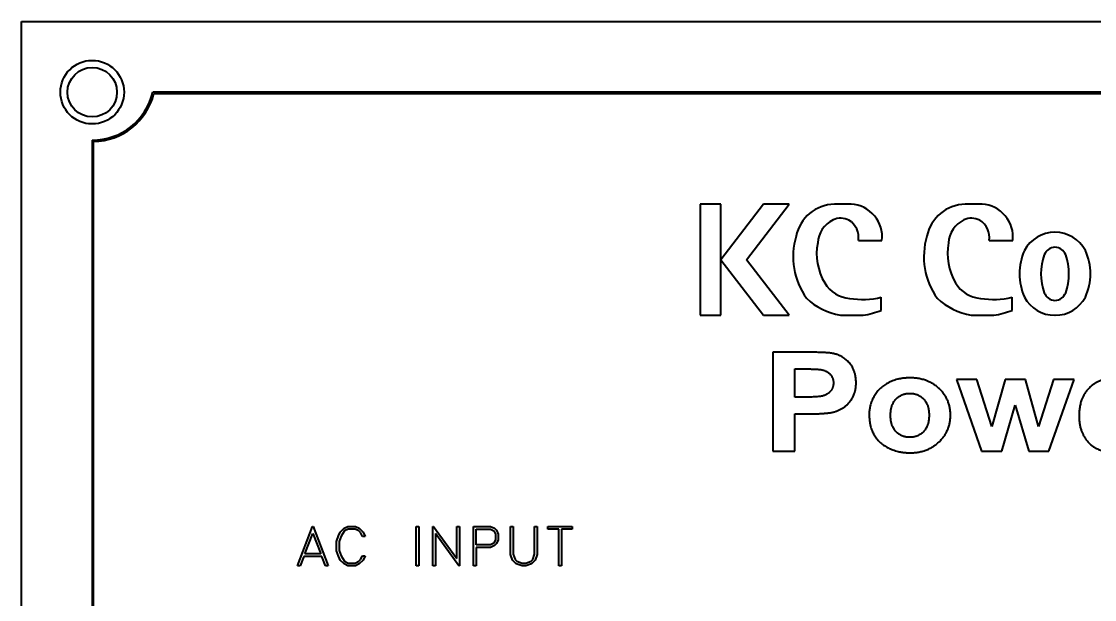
# Model space of a CAD drawing. Header units: millimetres. Extents: x 0 to 5945, y 0 to 4205.
# Drawn here: x 1763.9 to 1839.7, y 1379.5 to 1420.4 of the extents above; entities that cross this region are included whole.
import ezdxf

# ---------------------------------------------------------------- set-up
doc = ezdxf.new("R2010")
doc.units = ezdxf.units.MM
doc.header["$LTSCALE"] = 5
doc.layers.add('가시적인 것(ISO)', color=3, linetype='Continuous', lineweight=40)

msp = doc.modelspace()

# ---------------------------------------------------------------- linework, layer by layer
at = {"layer": '가시적인 것(ISO)'}
for p, q in [((1763.876, 1420.394), (1923.876, 1420.394)), ((1763.876, 1300.394), (1763.876, 1420.394)), ((1914.868, 1415.394), (1773.156, 1415.394)), ((1773.235, 1415.294), (1914.79, 1415.294)), ((1768.876, 1411.999), (1768.876, 1308.789)), ((1768.976, 1308.888), (1768.976, 1411.901)), ((1813.304, 1407.476), (1811.838, 1407.476)), ((1811.838, 1407.476), (1811.838, 1399.618)), ((1813.304, 1403.547), (1813.304, 1407.476)), ((1816.327, 1407.476), (1813.304, 1403.547)), ((1815.115, 1403.547), (1818.137, 1407.476)), ((1818.137, 1407.476), (1816.327, 1407.476)), ((1822.527, 1407.476), (1821.339, 1407.476)), ((1831.772, 1407.476), (1830.584, 1407.476)), ((1823.027, 1404.904), (1824.697, 1404.904)), ((1832.273, 1404.904), (1833.942, 1404.904)), ((1813.304, 1399.618), (1813.304, 1403.547)), ((1813.304, 1403.547), (1816.327, 1399.618)), ((1818.137, 1399.618), (1815.115, 1403.547)), ((1824.648, 1399.967), (1824.648, 1400.899)), ((1833.894, 1399.967), (1833.894, 1400.899)), ((1811.838, 1399.618), (1813.304, 1399.618)), ((1816.327, 1399.618), (1818.137, 1399.618)), ((1821.758, 1399.618), (1823.366, 1399.618)), ((1831.004, 1399.618), (1832.611, 1399.618)), ((1836.911, 1399.618), (1836.931, 1399.618)), ((1819.465, 1397.007), (1816.973, 1397.007)), ((1816.973, 1397.007), (1816.973, 1390.007)), ((1818.526, 1395.823), (1819.278, 1395.823)), ((1818.526, 1393.833), (1818.526, 1395.823)), ((1831.405, 1395.081), (1829.97, 1395.081)), ((1829.97, 1395.081), (1831.736, 1390.007)), ((1832.451, 1391.757), (1831.405, 1395.081)), ((1833.412, 1395.081), (1832.451, 1391.757)), ((1834.831, 1395.081), (1833.412, 1395.081)), ((1835.764, 1391.757), (1834.831, 1395.081)), ((1836.826, 1395.081), (1835.764, 1391.757)), ((1836.49, 1390.007), (1838.283, 1395.081)), ((1838.283, 1395.081), (1836.826, 1395.081)), ((1819.374, 1393.833), (1818.526, 1393.833)), ((1833.166, 1390.007), (1834.116, 1393.272)), ((1834.116, 1393.272), (1835.076, 1390.007)), ((1818.526, 1392.648), (1819.54, 1392.648)), ((1818.526, 1390.007), (1818.526, 1392.648)), ((1816.973, 1390.007), (1818.526, 1390.007)), ((1831.736, 1390.007), (1833.166, 1390.007)), ((1835.076, 1390.007), (1836.49, 1390.007)), ((1783.387, 1381.909), (1784.451, 1384.692)), ((1783.907, 1382.745), (1784.469, 1384.19)), ((1784.451, 1384.692), (1784.49, 1384.692)), ((1784.469, 1384.19), (1785.031, 1382.745)), ((1784.49, 1384.692), (1785.551, 1381.909)), ((1786.281, 1384.024), (1786.41, 1384.293)), ((1786.41, 1384.293), (1786.677, 1384.557)), ((1786.713, 1384.381), (1786.462, 1383.998)), ((1786.677, 1384.557), (1786.946, 1384.692)), ((1786.962, 1384.503), (1786.713, 1384.381)), ((1786.946, 1384.692), (1787.479, 1384.692)), ((1787.466, 1384.503), (1786.962, 1384.503)), ((1787.712, 1384.376), (1787.466, 1384.503)), ((1787.479, 1384.692), (1787.751, 1384.557)), ((1787.837, 1384.254), (1787.712, 1384.376)), ((1787.751, 1384.557), (1788.018, 1384.291)), ((1787.974, 1383.983), (1787.837, 1384.254)), ((1788.018, 1384.291), (1788.171, 1383.983)), ((1791.769, 1384.692), (1791.958, 1384.692)), ((1791.769, 1381.909), (1791.769, 1384.692)), ((1791.958, 1384.692), (1791.958, 1381.909)), ((1792.959, 1384.692), (1793.003, 1384.692)), ((1792.959, 1381.909), (1792.959, 1384.692)), ((1793.003, 1384.692), (1794.647, 1382.422)), ((1793.148, 1384.179), (1793.148, 1381.909)), ((1794.792, 1381.909), (1793.148, 1384.179)), ((1794.647, 1384.692), (1794.836, 1384.692)), ((1794.647, 1382.422), (1794.647, 1384.692)), ((1794.836, 1384.692), (1794.836, 1381.909)), ((1795.835, 1384.692), (1797.039, 1384.692)), ((1795.835, 1381.909), (1795.835, 1384.692)), ((1796.024, 1384.503), (1797.023, 1384.503)), ((1796.024, 1383.395), (1796.024, 1384.503)), ((1797.023, 1384.503), (1797.269, 1384.381)), ((1797.039, 1384.692), (1797.31, 1384.557)), ((1797.269, 1384.381), (1797.391, 1384.135)), ((1797.31, 1384.557), (1797.448, 1384.423)), ((1797.448, 1384.423), (1797.58, 1384.151)), ((1797.58, 1384.151), (1797.58, 1383.747)), ((1798.449, 1384.692), (1798.638, 1384.692)), ((1798.449, 1382.712), (1798.449, 1384.692)), ((1798.638, 1384.692), (1798.638, 1382.722)), ((1800.137, 1384.692), (1800.326, 1384.692)), ((1800.137, 1382.722), (1800.137, 1384.692)), ((1800.326, 1384.692), (1800.326, 1382.712)), ((1801.069, 1384.692), (1802.811, 1384.692)), ((1801.069, 1384.503), (1801.069, 1384.692)), ((1801.846, 1384.503), (1801.069, 1384.503)), ((1801.846, 1381.909), (1801.846, 1384.503)), ((1802.811, 1384.503), (1802.034, 1384.503)), ((1802.034, 1384.503), (1802.034, 1381.909)), ((1802.811, 1384.692), (1802.811, 1384.503)), ((1786.146, 1383.628), (1786.281, 1384.024)), ((1786.146, 1382.973), (1786.146, 1383.628)), ((1786.462, 1383.998), (1786.335, 1383.62)), ((1786.335, 1383.62), (1786.335, 1382.981)), ((1788.171, 1383.983), (1787.974, 1383.983)), ((1797.023, 1383.395), (1796.024, 1383.395)), ((1797.269, 1383.517), (1797.023, 1383.395)), ((1797.391, 1383.763), (1797.269, 1383.517)), ((1797.448, 1383.475), (1797.31, 1383.341)), ((1797.391, 1384.135), (1797.391, 1383.763)), ((1797.58, 1383.747), (1797.448, 1383.475)), ((1785.031, 1382.745), (1783.907, 1382.745)), ((1786.281, 1382.577), (1786.146, 1382.973)), ((1786.335, 1382.981), (1786.462, 1382.603)), ((1796.024, 1383.206), (1796.024, 1381.909)), ((1797.039, 1383.206), (1796.024, 1383.206)), ((1797.31, 1383.341), (1797.039, 1383.206)), ((1798.581, 1382.313), (1798.449, 1382.712)), ((1798.638, 1382.722), (1798.765, 1382.344)), ((1800.01, 1382.344), (1800.137, 1382.722)), ((1800.326, 1382.712), (1800.191, 1382.313)), ((1783.581, 1381.909), (1783.387, 1381.909)), ((1783.837, 1382.556), (1783.581, 1381.909)), ((1785.103, 1382.556), (1783.837, 1382.556)), ((1785.359, 1381.909), (1785.103, 1382.556)), ((1785.551, 1381.909), (1785.359, 1381.909)), ((1786.41, 1382.308), (1786.281, 1382.577)), ((1786.677, 1382.044), (1786.41, 1382.308)), ((1786.462, 1382.603), (1786.713, 1382.222)), ((1786.946, 1381.909), (1786.677, 1382.044)), ((1786.713, 1382.222), (1786.962, 1382.098)), ((1787.479, 1381.909), (1786.946, 1381.909)), ((1786.962, 1382.098), (1787.466, 1382.098)), ((1787.466, 1382.098), (1787.712, 1382.225)), ((1787.751, 1382.044), (1787.479, 1381.909)), ((1787.712, 1382.225), (1787.837, 1382.347)), ((1788.018, 1382.31), (1787.751, 1382.044)), ((1787.837, 1382.347), (1787.974, 1382.618)), ((1787.974, 1382.618), (1788.171, 1382.618)), ((1788.171, 1382.618), (1788.018, 1382.31)), ((1791.958, 1381.909), (1791.769, 1381.909)), ((1793.148, 1381.909), (1792.959, 1381.909)), ((1794.836, 1381.909), (1794.792, 1381.909)), ((1796.024, 1381.909), (1795.835, 1381.909)), ((1798.853, 1382.044), (1798.581, 1382.313)), ((1798.765, 1382.344), (1798.882, 1382.225)), ((1799.254, 1381.909), (1798.853, 1382.044)), ((1798.882, 1382.225), (1799.262, 1382.098)), ((1799.521, 1381.909), (1799.254, 1381.909)), ((1799.262, 1382.098), (1799.513, 1382.098)), ((1799.513, 1382.098), (1799.891, 1382.225)), ((1799.922, 1382.044), (1799.521, 1381.909)), ((1799.891, 1382.225), (1800.01, 1382.344)), ((1800.191, 1382.313), (1799.922, 1382.044)), ((1802.034, 1381.909), (1801.846, 1381.909))]:
    msp.add_line(p, q, dxfattribs=at)
for radius in [2.25, 1.75]:
    msp.add_circle((1768.876, 1415.394), radius, dxfattribs=at)
for centre, radius, start, end in [((1768.876, 1416.394), 4.395, 270, 346.84836), ((1768.876, 1416.394), 4.495, 271.27475, 345.83507), ((1821.395, 1404.654), 2.823, 91.13749, 168.64851), ((1822.378, 1405.149), 2.332, 353.96508, 86.32847), ((1830.64, 1404.654), 2.823, 91.13749, 168.64851), ((1831.623, 1405.149), 2.332, 353.96508, 86.32847), ((1822.077, 1404.619), 1.929, 115.68521, 176.37941), ((1821.782, 1405.216), 1.264, 62.73955, 115.38599), ((1821.628, 1405.127), 1.417, 350.93625, 58.84253), ((1831.322, 1404.619), 1.929, 115.68521, 176.37941), ((1831.028, 1405.216), 1.264, 62.73955, 115.38599), ((1830.873, 1405.127), 1.417, 350.93625, 58.84253), ((1836.914, 1403.046), 2.44, 89.84163, 151.81703), ((1836.928, 1403.046), 2.44, 28.18297, 90.15837), ((1823.428, 1403.756), 5.016, 163.15478, 215.71758), ((1824.131, 1403.982), 4.051, 169.20184, 210.89445), ((1832.673, 1403.756), 5.016, 163.15478, 215.71758), ((1833.376, 1403.982), 4.051, 169.20184, 210.89445), ((1838.43, 1402.556), 4.018, 155.8612, 204.25613), ((1839.886, 1402.552), 3.951, 160.25497, 199.74503), ((1836.948, 1403.596), 0.833, 91.62741, 159.58548), ((1836.901, 1403.596), 0.833, 20.41452, 88.37259), ((1833.963, 1402.552), 3.951, 340.25497, 19.74503), ((1835.414, 1402.552), 4.018, 335.80261, 24.19739), ((1822.591, 1403.06), 2.256, 210.86469, 265.45263), ((1831.837, 1403.06), 2.256, 210.86469, 265.45263), ((1822.502, 1404.086), 4.529, 225.99933, 260.55161), ((1823.313, 1406.363), 5.625, 260.78399, 283.72936), ((1831.747, 1404.086), 4.529, 225.99933, 260.55161), ((1832.559, 1406.363), 5.625, 260.78399, 283.72936), ((1836.918, 1402.058), 2.44, 208.18297, 269.84163), ((1836.948, 1401.508), 0.833, 200.41452, 268.37259), ((1836.901, 1401.508), 0.833, 271.62741, 339.58548), ((1836.928, 1402.058), 2.44, 270.07918, 331.81703), ((1822.233, 1406.3), 6.778, 279.62138, 290.87766), ((1831.478, 1406.3), 6.778, 279.62138, 290.87766)]:
    msp.add_arc(centre, radius, start, end, dxfattribs=at)
for points in [[(1821.311, 1396.9), (1820.879, 1397.007), (1819.465, 1397.007)], [(1822.864, 1394.852), (1822.864, 1395.689), (1821.973, 1396.746), (1821.311, 1396.9)], [(1819.278, 1395.823), (1820.116, 1395.823), (1820.393, 1395.775)], [(1820.393, 1395.775), (1820.772, 1395.711), (1821.263, 1395.214), (1821.263, 1394.83)], [(1821.263, 1394.83), (1821.263, 1394.521), (1820.911, 1394.051), (1820.292, 1393.833), (1819.374, 1393.833)], [(1821.151, 1392.749), (1821.556, 1392.829), (1822.351, 1393.331), (1822.864, 1394.211), (1822.864, 1394.852)], [(1826.662, 1395.193), (1825.841, 1395.193), (1824.518, 1394.537), (1823.792, 1393.283), (1823.792, 1392.616)], [(1829.538, 1392.557), (1829.538, 1393.699), (1827.921, 1395.193), (1826.662, 1395.193)], [(1841.18, 1395.193), (1840.07, 1395.193), (1838.624, 1393.768), (1838.624, 1392.504)], [(1825.302, 1392.547), (1825.302, 1393.299), (1826.086, 1394.099), (1826.662, 1394.099)], [(1826.662, 1394.099), (1827.244, 1394.099), (1828.023, 1393.299), (1828.023, 1392.552)], [(1819.54, 1392.648), (1820.591, 1392.648), (1821.151, 1392.749)], [(1823.792, 1392.616), (1823.792, 1391.741), (1824.518, 1390.525), (1825.905, 1389.895), (1826.668, 1389.895)], [(1826.662, 1390.989), (1826.086, 1390.989), (1825.302, 1391.789), (1825.302, 1392.547)], [(1828.023, 1392.552), (1828.023, 1391.789), (1827.244, 1390.989), (1826.662, 1390.989)], [(1826.668, 1389.895), (1827.905, 1389.895), (1829.538, 1391.41), (1829.538, 1392.557)], [(1838.624, 1392.504), (1838.624, 1391.453), (1839.174, 1390.759)], [(1839.174, 1390.759), (1839.873, 1389.895), (1841.324, 1389.895)]]:
    msp.add_open_spline(points, degree=2, dxfattribs=at)

doc.saveas('drawing.dxf')
